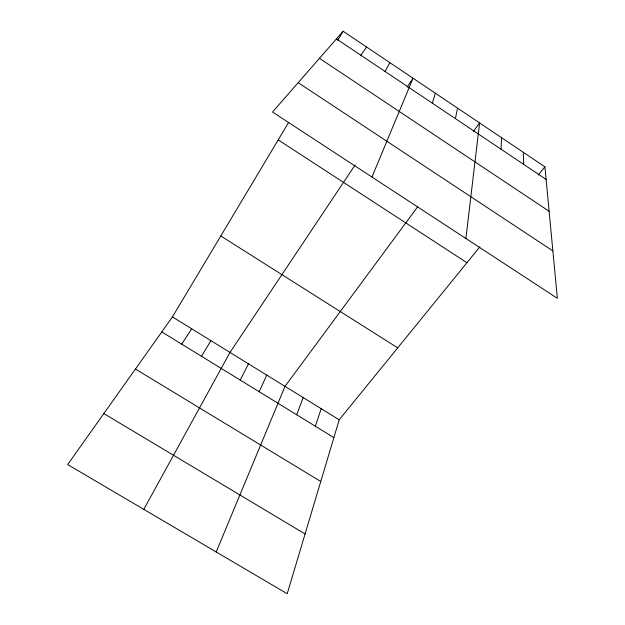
<?xml version="1.0" encoding="UTF-8"?>
<svg xmlns="http://www.w3.org/2000/svg" width="625" height="625" viewBox="0 0 625 625"><rect width="100%" height="100%" fill="white"/><g stroke="black" fill="none" stroke-linecap="round" stroke-linejoin="round"><path stroke-width="0.94" d="M501.047 149.211L501.508 137.672M465.891 238.484L479.602 122.953L473.281 131.508M455.391 118.617L457.555 108.141M479.828 246.875L339.195 419.812L287.203 593.75L67.648 464.555L172.438 316.906L288.57 122.547M432.344 103.172L435.367 93.227M315.344 426.219L321.219 408.727M296.719 414.773L303.164 397.578M216.203 551.969L285.008 386.375L417.57 206.93M371.977 177.055L413.039 78.227L407.086 87.148M259.164 391.711L266.766 375.117M240.242 380.094L248.43 363.805M385.07 71.484L389.891 62.672M143.789 509.359L230 352.43L355.148 164.953M337.719 40.297L343.125 31.25L544.914 166.836L557.352 298.312L272.539 112.016L343.125 31.25M201.516 356.312L210.914 340.648M181.703 344.141L191.727 328.812M360.836 55.25L366.586 47.016M538.242 175.039L544.914 166.836M103.828 413.57L305.078 533.961M135.445 369.031L320.758 481.492M161.789 331.914L333.875 437.594M172.438 316.906L339.195 419.812M220.789 235.977L397.711 347.859M278.211 139.891L466.945 262.711M298.18 82.68L552.867 250.906M319.461 58.328L549.117 211.266M336.445 38.898L546.109 179.414M523.281 152.297L523.648 164.367"/></g></svg>
